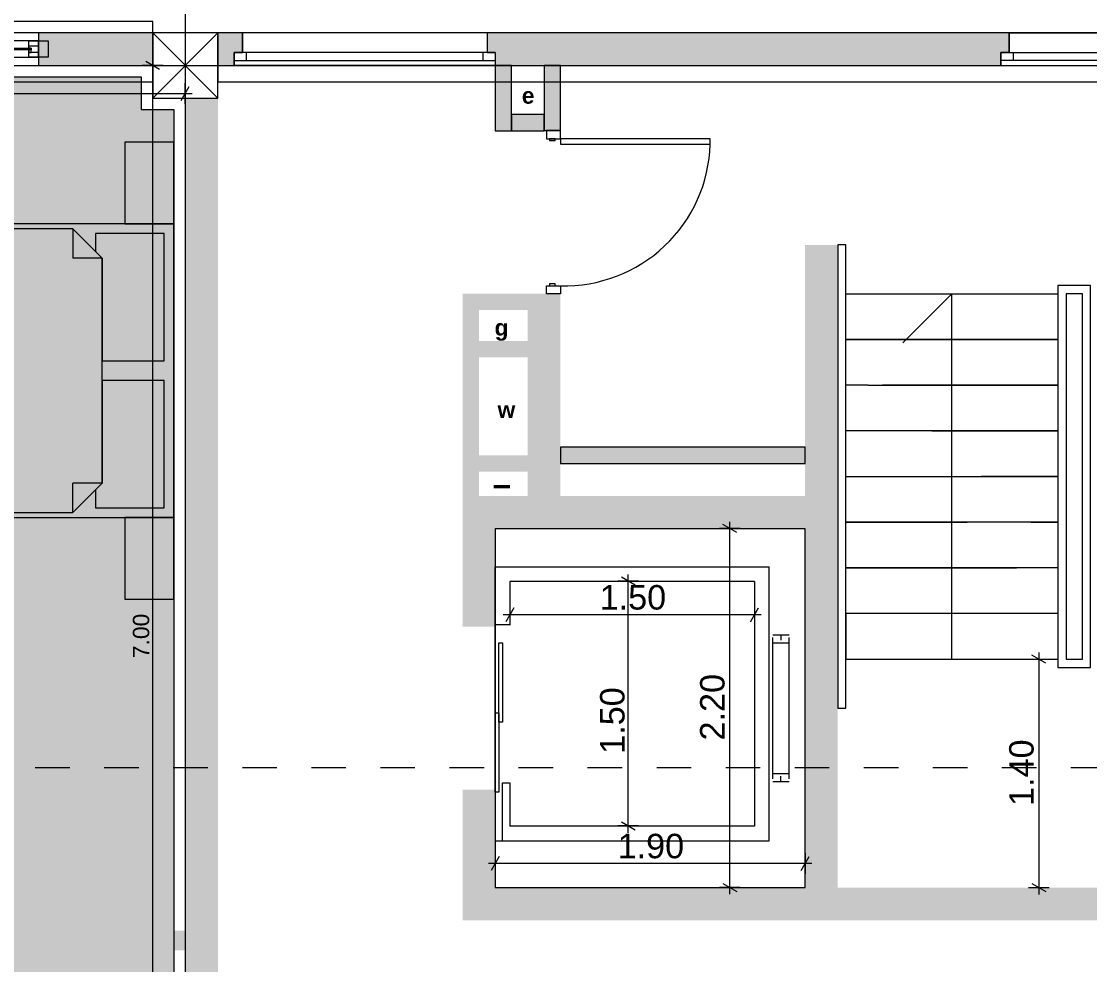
# Model space of a CAD drawing. Header units: millimetres. Extents: x 475616349 to 476941521, y 4620115302 to 4621446928.
# Drawn here: x 476524333 to 476530883, y 4620576724 to 4620582506 of the extents above; entities that cross this region are included whole.
import ezdxf

# ---------------------------------------------------------------- set-up
doc = ezdxf.new("R2010")
doc.units = ezdxf.units.MM
doc.header["$MEASUREMENT"] = 0
doc.linetypes.add('Dashed', pattern=[423.333333, 211.666667, -211.666667])
for name, color, linetype, lineweight in [('2D Drafting - General_Pen_No__1_Pen_No__7', 7, 'Continuous', 0), ('2D Drafting - General_Pen_No__1_Pen_No__7_Pen_No__7', 7, 'Continuous', 0), ('2D Drafting - General_Pen_No__250_Pen_No__7_Pen_No__154', 154, 'Continuous', 0), ('2D Drafting - General_Pen_No__250_Pen_No__7_Pen_No__250', 7, 'Continuous', 0), ('2D Drafting - General_Pen_No__250_Pen_No__7_Pen_No__7', 7, 'Continuous', 0), ('Doors_Pen_No__7_Pen_No__7_Pen_No__7', 7, 'Continuous', 0), ('G-Anno-Nplt_Pen_No__151', 151, 'Continuous', 0), ('G-Anno-Nplt_Pen_No__4', 7, 'Continuous', 0), ('G-Anno-Nplt_Pen_No__7', 7, 'Continuous', 0), ('gegmebi_Pen_No__7_Pen_No__7', 7, 'Continuous', 0), ('kar-panjara_Pen_No__7_Pen_No__7_Pen_No__7', 7, 'Continuous', 0), ('New_._Pen_No__1', 1, 'Continuous', 0), ('New_2D Drafting - General_Pen_No__250_Pen_No__7_Pen_No__154', 154, 'Continuous', 0), ('New_2D Drafting - General_Pen_No__250_Pen_No__7_Pen_No__250', 7, 'Continuous', 0), ('New_2D Drafting - General_Pen_No__250_Pen_No__7_Pen_No__7', 7, 'Continuous', 0), ('New_2D Drafting - General_Pen_No__30_Pen_No__9_Pen_No__9_Pen_No__250', 7, 'Continuous', 0), ('New_2D Drafting - General_Pen_No__30_Pen_No__9_Pen_No__9_Pen_No__4', 7, 'Continuous', 0), ('New_2D Drafting - General_Pen_No__30_Pen_No__9_Pen_No__9_Pen_No__7', 7, 'Continuous', 0), ('New_R03_Nakveti_Pen_No__250', 7, 'Continuous', 0), ('New_R03_Nakveti_Pen_No__4', 7, 'Continuous', 0), ('New_reg_nak_Pen_No__7', 7, 'Continuous', 0), ('New_shenobebi_Pen_No__1', 1, 'Continuous', 0), ('New_shenobebi_Pen_No__7', 7, 'Continuous', 0), ('New_Structural - Bearing_Pen_No__250', 7, 'Continuous', 0), ('New_zoma_Pen_No__4', 7, 'Continuous', 0), ('New_zoma_Pen_No__7', 7, 'Continuous', 0), ('zoma_Pen_No__142', 142, 'Continuous', 0), ('zoma_Pen_No__5_Pen_No__5', 5, 'Continuous', 0)]:
    doc.layers.add(name, color=color, linetype=linetype, lineweight=lineweight)
for name, color, linetype in [('New_R03_Nakveti', 7, 'Continuous'), ('New_zoma', 7, 'Continuous'), ('zoma', 7, 'Continuous')]:
    doc.layers.add(name, color=color, linetype=linetype)
doc.styles.add('GENERATED_STYLE_1', font='arial.ttf')
doc.styles.add('GENERATED_STYLE_2', font='arial.ttf')
doc.styles.add('GENERATED_STYLE_3', font='arialbd.ttf')
doc.dimstyles.new('GENERATED_STYLE__1', dxfattribs={"dimtxt": 200, "dimasz": 64.421331, "dimexe": 0.18, "dimexo": 3, "dimgap": 0.09, "dimtad": 1, "dimtih": 1, "dimtoh": 1, "dimlfac": 0.001, "dimzin": 0, "dimdsep": 46, "dimtxsty": 'GENERATED_STYLE_2', "dimblk": 'ARROWHEAD_2', "dimblk1": 'ARROWHEAD_2', "dimblk2": 'ARROWHEAD_2', "dimcen": 0.09, "dimclrd": 142, "dimclre": 142, "dimclrt": 142, "dimadec": 0, "dimazin": 0, "dimtfac": 1, "dimtdec": 4, "dimtmove": 0, "dimatfit": 3, "dimfxl": 1, "dimtolj": 1, "dimtzin": 0, "dimarcsym": 0})
doc.dimstyles.new('GENERATED_STYLE__15', dxfattribs={"dimtxt": 150, "dimasz": 64.421331, "dimexe": 0.18, "dimexo": 3, "dimgap": 0.09, "dimtad": 1, "dimlfac": 0.001, "dimzin": 0, "dimdsep": 46, "dimtxsty": 'GENERATED_STYLE_2', "dimblk": 'ARROWHEAD_2', "dimblk1": 'ARROWHEAD_2', "dimblk2": 'ARROWHEAD_2', "dimcen": 0.09, "dimclrd": 142, "dimclre": 142, "dimclrt": 142, "dimadec": 0, "dimazin": 0, "dimtfac": 1, "dimtdec": 4, "dimtmove": 0, "dimatfit": 3, "dimfxl": 1, "dimtolj": 1, "dimtzin": 0, "dimarcsym": 0})
doc.dimstyles.new('GENERATED_STYLE__18', dxfattribs={"dimtxt": 100, "dimasz": 64.421331, "dimexe": 0.18, "dimexo": 3, "dimgap": 0.09, "dimtad": 1, "dimtih": 1, "dimtoh": 1, "dimlfac": 0.001, "dimzin": 0, "dimdsep": 46, "dimtxsty": 'GENERATED_STYLE_1', "dimblk": 'ARROWHEAD_2', "dimblk1": 'ARROWHEAD_2', "dimblk2": 'ARROWHEAD_2', "dimcen": 0.09, "dimclrd": 7, "dimclre": 7, "dimclrt": 7, "dimadec": 0, "dimazin": 0, "dimtfac": 1, "dimtdec": 4, "dimtmove": 0, "dimatfit": 3, "dimfxl": 1, "dimtolj": 1, "dimtzin": 0, "dimarcsym": 0})
doc.dimstyles.new('GENERATED_STYLE__19', dxfattribs={"dimtxt": 100, "dimasz": 64.421331, "dimexe": 0.18, "dimexo": 3, "dimgap": 0.09, "dimtad": 1, "dimlfac": 0.001, "dimzin": 0, "dimdsep": 46, "dimtxsty": 'GENERATED_STYLE_1', "dimblk": 'ARROWHEAD_2', "dimblk1": 'ARROWHEAD_2', "dimblk2": 'ARROWHEAD_2', "dimcen": 0.09, "dimclrd": 7, "dimclre": 7, "dimclrt": 7, "dimadec": 0, "dimazin": 0, "dimtfac": 1, "dimtdec": 4, "dimtmove": 0, "dimatfit": 3, "dimfxl": 1, "dimtolj": 1, "dimtzin": 0, "dimarcsym": 0})
doc.dimstyles.new('GENERATED_STYLE__27', dxfattribs={"dimtxt": 150, "dimasz": 64.421331, "dimexe": 0.18, "dimexo": 3, "dimgap": 0.09, "dimtad": 1, "dimtih": 1, "dimtoh": 1, "dimlfac": 0.001, "dimzin": 0, "dimdsep": 46, "dimtxsty": 'GENERATED_STYLE_2', "dimblk": 'ARROWHEAD_2', "dimblk1": 'ARROWHEAD_2', "dimblk2": 'ARROWHEAD_2', "dimcen": 0.09, "dimclrd": 142, "dimclre": 142, "dimclrt": 142, "dimadec": 0, "dimazin": 0, "dimtfac": 1, "dimtdec": 4, "dimtmove": 0, "dimatfit": 3, "dimfxl": 1, "dimtolj": 1, "dimtzin": 0, "dimarcsym": 0})
doc.dimstyles.new('GENERATED_STYLE__28', dxfattribs={"dimtxt": 150, "dimasz": 64.421331, "dimexe": 0.18, "dimexo": 3, "dimgap": 0.09, "dimtad": 1, "dimlfac": 0.001, "dimzin": 0, "dimdsep": 46, "dimtxsty": 'GENERATED_STYLE_2', "dimblk": 'ARROWHEAD_2', "dimblk1": 'ARROWHEAD_2', "dimblk2": 'ARROWHEAD_2', "dimcen": 0.09, "dimclrd": 142, "dimclre": 142, "dimclrt": 142, "dimadec": 0, "dimazin": 0, "dimtfac": 1, "dimtdec": 4, "dimtmove": 2, "dimatfit": 3, "dimfxl": 1, "dimtolj": 1, "dimtzin": 0, "dimarcsym": 0})

# ---------------------------------------------------------------- blocks, each defined once
blk = doc.blocks.new('Bed Layout 23_2')
at = {"layer": 'New_R03_Nakveti_Pen_No__4', "color": 7, "linetype": 'Continuous', "lineweight": 0}
for p, q in [((-900, 0), (-1399.9, 0)), ((-1399.9, 0), (-1399.9, -300)), ((-900, -300), (-900, 0)), ((900, 0), (-900, 0)), ((-900, 0), (-900, -2000)), ((1399.9, 0), (900, 0)), ((900, 0), (900, -300)), ((900, -2000), (900, 0)), ((1399.9, -300), (1399.9, 0)), ((-1399.9, -300), (-900, -300)), ((900, -300), (1399.9, -300)), ((-690, -440), (-870, -620)), ((0, -440), (-690, -440)), ((-690, -440), (-690, -620)), ((690, -440), (0, -440)), ((870, -620), (690, -440)), ((690, -440), (690, -620)), ((-870, -620), (-870, -1970)), ((-870, -620), (-690, -620)), ((870, -620), (690, -620)), ((870, -1970), (870, -620)), ((-900, -2000), (900, -2000)), ((-870, -1970), (0, -1970)), ((0, -1970), (870, -1970))]:
    blk.add_line(p, q, dxfattribs=at)
at = {"layer": 'New_R03_Nakveti_Pen_No__4', "color": 7, "linetype": 'Continuous', "lineweight": 0, "flags": 128}
for points in [[(-60, -440), (-60, -60), (-840, -60), (-840, -480), (-730, -480), (-690, -440)], [(690, -440), (730, -480), (840, -480), (840, -60), (60, -60), (60, -440)]]:
    blk.add_lwpolyline(points, close=True, dxfattribs=at)
blk = doc.blocks.new('*D88', base_point=(476577134.1, 4620325125.7))
at = {"layer": 'zoma_Pen_No__142', "color": 142, "linetype": 'Continuous', "lineweight": 0, "transparency": 16777216}
for p, q in [((476519230.5, 4620613838.5), (476519181.5, 4620613753.7)), ((476519206, 4620613732.5), (476519206, 4620613859.7)), ((476525730.5, 4620613838.5), (476525681.5, 4620613753.7)), ((476525706, 4620613732.5), (476525706, 4620613859.7)), ((476519206, 4620613796.1), (476525706, 4620613796.1))]:
    blk.add_line(p, q, dxfattribs=at)
at = {"layer": 'zoma_Pen_No__142', "color": 142, "lineweight": 0, "transparency": 16777216, "char_height": 200, "attachment_point": 7, "style": 'GENERATED_STYLE_2'}
for s, insert in [('\\A1;{\\pql;\\fArial CYR|b0|i0|c204|p34;6.50}', (476522190, 4620613836.1)), ('\\A1;{\\pql;\\fArial CYR|b0|i0|c204|p34;0.40}', (476525149.4, 4620613836.1))]:
    blk.add_mtext(s, dxfattribs=dict(at, insert=insert))
blk = doc.blocks.new('ARROWHEAD_2')
at = {"color": 0, "linetype": 'Continuous', "lineweight": 0}
for p, q in [((0, 0), (-1, 0)), ((-0.38, -0.66), (0.38, 0.66))]:
    blk.add_line(p, q, dxfattribs=at)
blk = doc.blocks.new('*D89', base_point=(476577134.1, 4620325125.7))
at = {"layer": 'zoma_Pen_No__142', "color": 142, "linetype": 'Continuous', "lineweight": 0, "transparency": 16777216}
for p, q in [((476525730.5, 4620613838.5), (476525681.5, 4620613753.7)), ((476525706, 4620613732.5), (476525706, 4620613859.7)), ((476526130.5, 4620613838.5), (476526081.5, 4620613753.7)), ((476526106, 4620613732.5), (476526106, 4620613859.7)), ((476525706, 4620613796.1), (476526106, 4620613796.1))]:
    blk.add_line(p, q, dxfattribs=at)
blk = doc.blocks.new('*D90', base_point=(476577134.1, 4620325125.7))
at = {"layer": 'zoma_Pen_No__142', "color": 142, "linetype": 'Continuous', "lineweight": 0, "transparency": 16777216}
for p, q in [((476526130.5, 4620613838.5), (476526081.5, 4620613753.7)), ((476526106, 4620613732.5), (476526106, 4620613859.7)), ((476532630.5, 4620613838.5), (476532581.5, 4620613753.7)), ((476532606, 4620613732.5), (476532606, 4620613859.7)), ((476526106, 4620613796.1), (476532606, 4620613796.1))]:
    blk.add_line(p, q, dxfattribs=at)
at = {"layer": 'zoma_Pen_No__142', "color": 142, "lineweight": 0, "transparency": 16777216, "char_height": 200, "attachment_point": 7, "style": 'GENERATED_STYLE_2'}
for s, insert in [('\\A1;{\\pql;\\fArial CYR|b0|i0|c204|p34;6.50}', (476529090, 4620613836.1)), ('\\A1;{\\pql;\\fArial CYR|b0|i0|c204|p34;0.40}', (476532049.4, 4620613836.1))]:
    blk.add_mtext(s, dxfattribs=dict(at, insert=insert))
blk = doc.blocks.new('*D1684', base_point=(476577134.1, 4620325125.7))
at = {"layer": 'zoma_Pen_No__142', "color": 142, "linetype": 'Continuous', "lineweight": 0, "transparency": 16777216}
for p, q in [((476530507.9, 4620578595.8), (476530635, 4620578595.8)), ((476530613.8, 4620578571.3), (476530529, 4620578620.2)), ((476530571.4, 4620578637.2), (476530571.4, 4620578595.8)), ((476530571.4, 4620578595.8), (476530571.4, 4620577195.8)), ((476530529, 4620577220.2), (476530613.8, 4620577171.3)), ((476530507.9, 4620577195.8), (476530635, 4620577195.8)), ((476530571.4, 4620577195.8), (476530571.4, 4620577154.3))]:
    blk.add_line(p, q, dxfattribs=at)
at = {"layer": 'zoma_Pen_No__142', "color": 142, "lineweight": 0, "transparency": 16777216, "insert": (476530541.4, 4620577696.2), "char_height": 150, "attachment_point": 7, "rotation": 90, "style": 'GENERATED_STYLE_2'}
blk.add_mtext('\\A1;{\\pql;\\fArial CYR|b0|i0|c204|p34;1.40}', dxfattribs=at)
blk = doc.blocks.new('*D1685', base_point=(476577134.1, 4620325125.7))
at = {"layer": 'zoma_Pen_No__142', "color": 142, "linetype": 'Continuous', "lineweight": 0, "transparency": 16777216}
for p, q in [((476530507.9, 4620578595.8), (476530635, 4620578595.8)), ((476530613.8, 4620578571.3), (476530529, 4620578620.2)), ((476530571.4, 4620578637.2), (476530571.4, 4620578595.8)), ((476530571.4, 4620578595.8), (476530571.4, 4620577195.8)), ((476530529, 4620577220.2), (476530613.8, 4620577171.3)), ((476530507.9, 4620577195.8), (476530635, 4620577195.8)), ((476530571.4, 4620577195.8), (476530571.4, 4620577154.3))]:
    blk.add_line(p, q, dxfattribs=at)
at = {"layer": 'zoma_Pen_No__142', "color": 142, "lineweight": 0, "transparency": 16777216, "insert": (476530541.4, 4620577696.2), "char_height": 150, "attachment_point": 7, "rotation": 90, "style": 'GENERATED_STYLE_2'}
blk.add_mtext('\\A1;{\\pql;\\fArial CYR|b0|i0|c204|p34;1.40}', dxfattribs=at)
blk = doc.blocks.new('*D1686', base_point=(476577134.1, 4620325125.7))
at = {"layer": 'zoma_Pen_No__142', "color": 142, "linetype": 'Continuous', "lineweight": 0, "transparency": 16777216}
for p, q in [((476527238.4, 4620577407.1), (476527238.4, 4620577279.9)), ((476529138.4, 4620577407.1), (476529138.4, 4620577279.9)), ((476527238.4, 4620577343.5), (476527196.9, 4620577343.5)), ((476527262.8, 4620577385.9), (476527213.9, 4620577301.1)), ((476529138.4, 4620577343.5), (476527238.4, 4620577343.5)), ((476529113.9, 4620577301.1), (476529162.8, 4620577385.9)), ((476529179.8, 4620577343.5), (476529138.4, 4620577343.5))]:
    blk.add_line(p, q, dxfattribs=at)
at = {"layer": 'zoma_Pen_No__142', "color": 142, "lineweight": 0, "transparency": 16777216, "insert": (476527988.8, 4620577373.5), "char_height": 150, "attachment_point": 7, "style": 'GENERATED_STYLE_2'}
blk.add_mtext('\\A1;{\\pql;\\fArial CYR|b0|i0|c204|p34;1.90}', dxfattribs=at)
blk = doc.blocks.new('*D1687', base_point=(476577134.1, 4620325125.7))
at = {"layer": 'zoma_Pen_No__142', "color": 142, "linetype": 'Continuous', "lineweight": 0, "transparency": 16777216}
for p, q in [((476528054.2, 4620579073.8), (476528054.2, 4620579115.2)), ((476528117.8, 4620579073.8), (476527990.6, 4620579073.8)), ((476528096.6, 4620579049.3), (476528011.8, 4620579098.2)), ((476528054.2, 4620577573.8), (476528054.2, 4620579073.8)), ((476528011.8, 4620577598.2), (476528096.6, 4620577549.3)), ((476528117.8, 4620577573.8), (476527990.6, 4620577573.8)), ((476528054.2, 4620577532.3), (476528054.2, 4620577573.8))]:
    blk.add_line(p, q, dxfattribs=at)
at = {"layer": 'zoma_Pen_No__142', "color": 142, "lineweight": 0, "transparency": 16777216, "insert": (476528033.2, 4620578015.8), "char_height": 150, "attachment_point": 7, "rotation": 90, "style": 'GENERATED_STYLE_2'}
blk.add_mtext('\\A1;{\\pql;\\fArial CYR|b0|i0|c204|p34;1.50}', dxfattribs=at)
blk = doc.blocks.new('*D1688', base_point=(476577134.1, 4620325125.7))
at = {"layer": 'zoma_Pen_No__142', "color": 142, "linetype": 'Continuous', "lineweight": 0, "transparency": 16777216}
for p, q in [((476527352.5, 4620578910.4), (476527303.6, 4620578825.6)), ((476527328.1, 4620578931.6), (476527328.1, 4620578804.5)), ((476528803.6, 4620578825.6), (476528852.5, 4620578910.4)), ((476528828.1, 4620578931.6), (476528828.1, 4620578804.5)), ((476527328.1, 4620578868), (476527286.6, 4620578868)), ((476528828.1, 4620578868), (476527328.1, 4620578868)), ((476528869.5, 4620578868), (476528828.1, 4620578868))]:
    blk.add_line(p, q, dxfattribs=at)
at = {"layer": 'zoma_Pen_No__142', "color": 142, "lineweight": 0, "transparency": 16777216, "insert": (476527878.5, 4620578898), "char_height": 150, "attachment_point": 7, "style": 'GENERATED_STYLE_2'}
blk.add_mtext('\\A1;{\\pql;\\fArial CYR|b0|i0|c204|p34;1.50}', dxfattribs=at)
blk = doc.blocks.new('*D1689', base_point=(476577134.1, 4620325125.7))
at = {"layer": 'zoma_Pen_No__142', "color": 142, "linetype": 'Continuous', "lineweight": 0, "transparency": 16777216}
for p, q in [((476528676.4, 4620579397.1), (476528676.4, 4620579438.6)), ((476528740, 4620579397.1), (476528612.9, 4620579397.1)), ((476528718.8, 4620579372.7), (476528634, 4620579421.6)), ((476528676.4, 4620577197.1), (476528676.4, 4620579397.1)), ((476528634, 4620577221.6), (476528718.8, 4620577172.7)), ((476528740, 4620577197.1), (476528612.9, 4620577197.1)), ((476528676.4, 4620577155.7), (476528676.4, 4620577197.1))]:
    blk.add_line(p, q, dxfattribs=at)
at = {"layer": 'zoma_Pen_No__142', "color": 142, "lineweight": 0, "transparency": 16777216, "insert": (476528646.4, 4620578097.6), "char_height": 150, "attachment_point": 7, "rotation": 90, "style": 'GENERATED_STYLE_2'}
blk.add_mtext('\\A1;{\\pql;\\fArial CYR|b0|i0|c204|p34;2.20}', dxfattribs=at)
blk = doc.blocks.new('*D1749', base_point=(476577134.1, 4620325125.7))
at = {"layer": 'New_zoma_Pen_No__4', "color": 7, "linetype": 'Continuous', "lineweight": 0, "transparency": 16777216}
for p, q in [((476522038.4, 4620581999.7), (476522038.4, 4620582126.8)), ((476525338.4, 4620581999.7), (476525338.4, 4620582126.8)), ((476521996.9, 4620582063.2), (476522038.4, 4620582063.2)), ((476522062.8, 4620582105.6), (476522013.9, 4620582020.8)), ((476522038.4, 4620582063.2), (476525338.4, 4620582063.2)), ((476525313.9, 4620582020.8), (476525362.8, 4620582105.6)), ((476525338.4, 4620582063.2), (476525379.8, 4620582063.2))]:
    blk.add_line(p, q, dxfattribs=at)
at = {"layer": 'New_zoma_Pen_No__7', "color": 7, "lineweight": 0, "transparency": 16777216, "insert": (476523555.3, 4620582083.2), "char_height": 100, "attachment_point": 7, "style": 'GENERATED_STYLE_1'}
blk.add_mtext('\\A1;{\\pql;\\fArial|b0|i0|c0|p34;3.30}', dxfattribs=at)
blk = doc.blocks.new('*D1750', base_point=(476577134.1, 4620325125.7))
at = {"layer": 'New_zoma_Pen_No__4', "color": 7, "linetype": 'Continuous', "lineweight": 0, "transparency": 16777216}
for p, q in [((476525180.7, 4620582211.1), (476525096, 4620582260)), ((476525138.4, 4620582235.6), (476525138.4, 4620582277)), ((476525201.9, 4620582235.6), (476525074.8, 4620582235.6)), ((476525138.4, 4620575235.6), (476525138.4, 4620582235.6)), ((476525201.9, 4620575235.6), (476525074.8, 4620575235.6)), ((476525096, 4620575260), (476525180.7, 4620575211.1)), ((476525138.4, 4620575194.1), (476525138.4, 4620575235.6))]:
    blk.add_line(p, q, dxfattribs=at)
at = {"layer": 'New_zoma_Pen_No__7', "color": 7, "lineweight": 0, "transparency": 16777216, "insert": (476525118.4, 4620578602.5), "char_height": 100, "attachment_point": 7, "rotation": 90, "style": 'GENERATED_STYLE_1'}
blk.add_mtext('\\A1;{\\pql;\\fArial|b0|i0|c0|p34;7.00}', dxfattribs=at)

msp = doc.modelspace()

# ---------------------------------------------------------------- hatches: boundary and pattern name
at = {"layer": '2D Drafting - General_Pen_No__250_Pen_No__7_Pen_No__154', "linetype": 'Continuous', "lineweight": 0}
for points in [[(476525538.366, 4620582435.729), (476525538.366, 4620582235.729), (476525638.366, 4620582235.729), (476525638.366, 4620582315.613), (476525688.369, 4620582315.613), (476525688.369, 4620582435.729), (476525638.366, 4620582435.729)], [(476527188.369, 4620582315.567), (476527238.369, 4620582315.567), (476527238.366, 4620582235.565), (476530338.366, 4620582235.565), (476530338.366, 4620582315.565), (476530388.36, 4620582315.565), (476530388.36, 4620582435.567), (476527188.369, 4620582435.567)]]:
    msp.add_hatch(color=154, dxfattribs=at).paths.add_polyline_path(points)
at = {"layer": '2D Drafting - General_Pen_No__250_Pen_No__7_Pen_No__7', "linetype": 'Continuous', "lineweight": 0}
for points in [[(476524438.368, 4620582235.567), (476525138.366, 4620582235.567), (476525138.366, 4620582435.567), (476524438.368, 4620582435.567)], [(476527538.367, 4620582235.567), (476527538.367, 4620581835.61), (476527638.367, 4620581835.61), (476527638.367, 4620582235.567)], [(476525338.366, 4620582035.567), (476525338.366, 4620576635.567), (476525538.366, 4620576635.567), (476525538.366, 4620582035.567)], [(476529138.366, 4620581135.61), (476529138.366, 4620579595.577), (476529338.366, 4620579595.577), (476529338.366, 4620581135.61)], [(476527638.367, 4620580835.61), (476527438.366, 4620580835.61), (476527438.366, 4620579595.577), (476527638.367, 4620579595.577)], [(476523030.162, 4620576931.56), (476525338.366, 4620576931.56), (476525338.366, 4620576811.56), (476523030.162, 4620576811.56)]]:
    msp.add_hatch(color=7, dxfattribs=at).paths.add_polyline_path(points)
at = {"layer": 'G-Anno-Nplt_Pen_No__151', "linetype": 'Continuous', "lineweight": 0, "true_color": 0x1f2f3f}
msp.add_hatch(color=169, dxfattribs=at).paths.add_polyline_path([(476525268.366, 4620581965.567), (476525268.366, 4620575605.567), (476525068.366, 4620575605.567), (476525068.366, 4620575305.567), (476524768.366, 4620575305.567), (476524768.366, 4620574444.549), (476525168.366, 4620574444.549), (476525168.366, 4620572105.567), (476525068.366, 4620572105.567), (476525068.366, 4620571565.567), (476525168.366, 4620571565.567), (476525168.366, 4620568105.567), (476521768.366, 4620568105.567), (476521768.366, 4620565705.567), (476519008.366, 4620565705.567), (476519008.366, 4620566505.696), (476518608.366, 4620566505.696), (476518608.366, 4620571565.567), (476518708.366, 4620571565.567), (476518708.366, 4620572105.567), (476518608.366, 4620572105.567), (476518608.366, 4620573392.859), (476518538.366, 4620573392.859), (476518538.366, 4620575135.567), (476518638.366, 4620575135.567), (476518638.366, 4620575385.567), (476518938.366, 4620575385.567), (476518938.366, 4620576406.585), (476518538.366, 4620576406.585), (476518538.366, 4620577008.837), (476518608.366, 4620577008.837), (476518608.366, 4620581065.57), (476522108.366, 4620581065.57), (476522108.366, 4620582165.567), (476525068.366, 4620582165.567), (476525068.366, 4620581965.567)])
at = {"layer": 'G-Anno-Nplt_Pen_No__7', "linetype": 'Continuous', "lineweight": 0}
msp.add_hatch(color=7, dxfattribs=at).paths.add_polyline_path([(476529338.366, 4620576995.577), (476532238.366, 4620576995.577), (476532238.366, 4620577195.577), (476529338.366, 4620577195.577)])
at = {"layer": 'New_2D Drafting - General_Pen_No__250_Pen_No__7_Pen_No__154', "linetype": 'Continuous', "lineweight": 0}
for points in [[(476529338.366, 4620579595.577), (476529138.366, 4620579595.577), (476527038.366, 4620579595.577), (476527038.366, 4620578795.577), (476527238.366, 4620578795.577), (476527238.366, 4620579395.577), (476529138.366, 4620579395.577), (476529338.366, 4620579395.577)], [(476529338.366, 4620579395.577), (476529138.366, 4620579395.577), (476529138.366, 4620577195.577), (476527238.366, 4620577195.577), (476527238.366, 4620577795.577), (476527038.366, 4620577795.577), (476527038.366, 4620576995.577), (476529338.366, 4620576995.577), (476529338.366, 4620577195.577)]]:
    msp.add_hatch(color=154, dxfattribs=at).paths.add_polyline_path(points)
at = {"layer": 'New_2D Drafting - General_Pen_No__250_Pen_No__7_Pen_No__7', "linetype": 'Continuous', "lineweight": 0}
for points in [[(476527338.366, 4620582235.524), (476527238.366, 4620582235.524), (476527238.366, 4620581835.524), (476527338.366, 4620581835.524)], [(476529138.366, 4620579796.037), (476529138.366, 4620579896.037), (476527638.366, 4620579896.037), (476527638.366, 4620579796.037)]]:
    msp.add_hatch(color=7, dxfattribs=at).paths.add_polyline_path(points)
at = {"layer": 'New_2D Drafting - General_Pen_No__30_Pen_No__9_Pen_No__9_Pen_No__4', "linetype": 'Continuous', "lineweight": 0}
for points in [[(476527538.367, 4620581935.524), (476527338.366, 4620581935.524), (476527338.366, 4620581835.524), (476527538.367, 4620581835.524)], [(476527138.366, 4620580835.61), (476527138.366, 4620580735.577), (476527438.366, 4620580735.577), (476527438.366, 4620580835.61)]]:
    msp.add_hatch(color=7, dxfattribs=at).paths.add_polyline_path(points)
at = {"layer": 'New_2D Drafting - General_Pen_No__30_Pen_No__9_Pen_No__9_Pen_No__7', "linetype": 'Continuous', "lineweight": 0}
for points in [[(476527038.366, 4620580835.61), (476527038.366, 4620579595.577), (476527138.366, 4620579595.577), (476527138.366, 4620580835.61)], [(476527438.366, 4620580445.577), (476527438.366, 4620580545.577), (476527138.366, 4620580545.577), (476527138.366, 4620580445.577)], [(476527438.366, 4620579745.579), (476527438.366, 4620579845.579), (476527138.366, 4620579845.579), (476527138.366, 4620579745.579)]]:
    msp.add_hatch(color=7, dxfattribs=at).paths.add_polyline_path(points)

# ---------------------------------------------------------------- linework, layer by layer
at = {"layer": '2D Drafting - General_Pen_No__1_Pen_No__7', "color": 7, "linetype": 'Continuous', "lineweight": 0}
for p, q in [((476525538.366, 4620582035.567), (476525138.366, 4620582435.567)), ((476525138.366, 4620582035.567), (476525538.366, 4620582435.567))]:
    msp.add_line(p, q, dxfattribs=at)
at = {"layer": '2D Drafting - General_Pen_No__1_Pen_No__7', "color": 7, "linetype": 'Continuous', "lineweight": 0, "flags": 128}
for points in [[(476518638.366, 4620582135.567), (476525138.366, 4620582135.567), (476525138.366, 4620582435.567), (476518638.366, 4620582435.567)], [(476525138.366, 4620582035.567), (476525538.366, 4620582035.567), (476525538.366, 4620582435.567), (476525138.366, 4620582435.567)], [(476525538.366, 4620582135.567), (476532038.366, 4620582135.567), (476532038.366, 4620582435.567), (476525538.366, 4620582435.567)]]:
    msp.add_lwpolyline(points, close=True, dxfattribs=at)
msp.add_lwpolyline([(476529828.366, 4620579995.61), (476529388.366, 4620579995.61)], dxfattribs=at)
at = {"layer": '2D Drafting - General_Pen_No__1_Pen_No__7_Pen_No__7', "color": 7, "linetype": 'Continuous', "lineweight": 0}
msp.add_arc((476527663.367, 4620581777.887), 893.239, 268.396194, 358.396194, dxfattribs=at)
at = {"layer": '2D Drafting - General_Pen_No__250_Pen_No__7_Pen_No__250', "color": 7, "linetype": 'Continuous', "lineweight": 0, "flags": 128}
for points in [[(476524438.368, 4620582235.567), (476525138.366, 4620582235.567), (476525138.366, 4620582435.567), (476524438.368, 4620582435.567)], [(476527538.367, 4620582235.567), (476527538.367, 4620581835.61), (476527638.367, 4620581835.61), (476527638.367, 4620582235.567)]]:
    msp.add_lwpolyline(points, close=True, dxfattribs=at)
at = {"layer": '2D Drafting - General_Pen_No__250_Pen_No__7_Pen_No__7', "color": 7, "linetype": 'Continuous', "lineweight": 0, "flags": 128}
for points in [[(476525538.366, 4620582435.729), (476525538.366, 4620582235.729), (476525638.366, 4620582235.729), (476525638.366, 4620582315.613), (476525688.369, 4620582315.613), (476525688.369, 4620582435.729), (476525638.366, 4620582435.729)], [(476527188.369, 4620582315.567), (476527238.369, 4620582315.567), (476527238.366, 4620582235.565), (476530338.366, 4620582235.565), (476530338.366, 4620582315.565), (476530388.36, 4620582315.565), (476530388.36, 4620582435.567), (476527188.369, 4620582435.567)]]:
    msp.add_lwpolyline(points, close=True, dxfattribs=at)
at = {"layer": 'Doors_Pen_No__7_Pen_No__7_Pen_No__7', "color": 7, "linetype": 'Continuous', "lineweight": 0, "flags": 128}
for points in [[(476527553.7, 4620581835.61), (476527553.7, 4620581786.221), (476527638.367, 4620581786.221), (476527638.367, 4620581835.61)], [(476527571.7, 4620581786.221), (476527571.7, 4620581775.11), (476527605.034, 4620581775.11), (476527605.034, 4620581786.221)], [(476527638.367, 4620581786.221), (476527638.367, 4620581752.887), (476528556.256, 4620581752.887), (476528556.256, 4620581786.221)], [(476527553.7, 4620580835.61), (476527553.7, 4620580884.999), (476527638.367, 4620580884.999), (476527638.367, 4620580835.61)], [(476527571.7, 4620580896.11), (476527571.7, 4620580884.999), (476527605.034, 4620580884.999), (476527605.034, 4620580896.11)]]:
    msp.add_lwpolyline(points, close=True, dxfattribs=at)
at = {"layer": 'G-Anno-Nplt_Pen_No__4', "color": 7, "linetype": 'Continuous', "lineweight": 0, "flags": 128}
msp.add_lwpolyline([(476522108.366, 4620582165.567), (476525068.366, 4620582165.567), (476525068.366, 4620581965.567), (476525268.366, 4620581965.567), (476525268.366, 4620575605.567), (476525068.366, 4620575605.567), (476525068.366, 4620575305.567), (476524768.366, 4620575305.567), (476524768.366, 4620574444.549), (476525168.366, 4620574444.549), (476525168.366, 4620572105.567), (476525068.366, 4620572105.567), (476525068.366, 4620571565.567), (476525168.366, 4620571565.567), (476525168.366, 4620568105.567), (476521768.366, 4620568105.567)], dxfattribs=at)
at = {"layer": 'gegmebi_Pen_No__7_Pen_No__7', "color": 7, "linetype": 'Continuous', "lineweight": 0, "flags": 128}
for points in [[(476529388.366, 4620580109.644), (476529388.366, 4620581135.61), (476529338.366, 4620581135.61), (476529338.366, 4620578295.61), (476529388.366, 4620578295.61)], [(476530688.366, 4620579281.951), (476530688.366, 4620578545.61), (476530888.366, 4620578545.61), (476530888.366, 4620580885.61), (476530688.366, 4620580885.61)], [(476530688.366, 4620580835.61), (476530688.366, 4620580555.61), (476529388.366, 4620580555.61), (476529388.366, 4620580835.61)], [(476530838.366, 4620580835.61), (476530738.366, 4620580835.61), (476530738.366, 4620578595.61), (476530838.366, 4620578595.61)]]:
    msp.add_lwpolyline(points, close=True, dxfattribs=at)
for points in [[(476530038.366, 4620578595.61), (476530038.366, 4620580835.61), (476529738.366, 4620580535.61)], [(476529525.033, 4620580275.61), (476529388.366, 4620580275.61), (476529388.366, 4620580555.61), (476530688.366, 4620580555.61), (476530688.366, 4620580275.61), (476529611.903, 4620580275.61)], [(476529525.033, 4620580275.61), (476530688.366, 4620580275.61), (476530688.366, 4620579995.61), (476529828.366, 4620579995.61)], [(476529915.236, 4620579995.61), (476530688.366, 4620579995.61), (476530688.366, 4620579715.61), (476530218.57, 4620579715.61)], [(476530435.033, 4620579435.61), (476529388.366, 4620579435.61), (476529388.366, 4620579715.61), (476530138.366, 4620579715.61)], [(476530126.864, 4620579715.61), (476530688.366, 4620579715.61), (476530688.366, 4620579435.61), (476530434.095, 4620579435.61)], [(476530688.366, 4620579155.61), (476529388.366, 4620579155.61), (476529388.366, 4620579435.61), (476530131.699, 4620579435.61)], [(476530521.903, 4620579435.61), (476530688.366, 4620579435.61), (476530688.366, 4620579281.951)], [(476530688.366, 4620578921.763), (476530688.366, 4620578875.61), (476529388.366, 4620578875.61), (476529388.366, 4620579155.61), (476530435.033, 4620579155.61)], [(476530688.366, 4620578875.61), (476529388.366, 4620578875.61), (476529388.366, 4620578595.61), (476530688.366, 4620578595.61)]]:
    msp.add_lwpolyline(points, dxfattribs=at)
at = {"layer": 'kar-panjara_Pen_No__7_Pen_No__7_Pen_No__7', "color": 7, "linetype": 'Continuous', "lineweight": 0, "flags": 128}
for points in [[(476522838.366, 4620582285.544), (476524438.368, 4620582285.599), (476524438.368, 4620582385.544), (476522838.366, 4620582385.489)], [(476524378.693, 4620582385.543), (476524498.693, 4620582385.543), (476524498.693, 4620582285.543), (476524378.693, 4620582285.543)], [(476524393.368, 4620582330.659), (476523669.528, 4620582330.659), (476523669.528, 4620582340.659), (476524393.368, 4620582340.659)], [(476524438.368, 4620582315.659), (476524393.368, 4620582315.659), (476524393.368, 4620582330.659), (476524393.368, 4620582340.659), (476524378.693, 4620582340.659), (476524378.693, 4620582355.659), (476524438.368, 4620582355.659)], [(476524378.693, 4620582315.659), (476524393.368, 4620582315.659), (476524393.368, 4620582330.659), (476524378.693, 4620582330.659)]]:
    msp.add_lwpolyline(points, close=True, dxfattribs=at)
at = {"layer": 'New_2D Drafting - General_Pen_No__250_Pen_No__7_Pen_No__250', "color": 7, "linetype": 'Continuous', "lineweight": 0, "flags": 128}
for points in [[(476527338.366, 4620582235.524), (476527238.366, 4620582235.524), (476527238.366, 4620581835.524), (476527338.366, 4620581835.524)], [(476529138.366, 4620579796.037), (476529138.366, 4620579896.037), (476527638.366, 4620579896.037), (476527638.366, 4620579796.037)]]:
    msp.add_lwpolyline(points, close=True, dxfattribs=at)
at = {"layer": 'New_2D Drafting - General_Pen_No__30_Pen_No__9_Pen_No__9_Pen_No__250', "color": 7, "linetype": 'Continuous', "lineweight": 0, "flags": 128}
msp.add_lwpolyline([(476527538.367, 4620581935.524), (476527338.366, 4620581935.524), (476527338.366, 4620581835.524), (476527538.367, 4620581835.524)], close=True, dxfattribs=at)
at = {"layer": 'New_R03_Nakveti_Pen_No__250', "color": 7, "linetype": 'Continuous', "lineweight": 0}
for p, q in [((476528939.926, 4620578745.577), (476529039.926, 4620578745.577)), ((476528939.926, 4620577862.244), (476528939.926, 4620578728.911)), ((476528989.926, 4620578745.577), (476528989.926, 4620578712.244)), ((476529039.926, 4620577862.244), (476529039.926, 4620578728.911)), ((476528939.926, 4620578695.577), (476529039.926, 4620578695.577)), ((476528939.926, 4620577895.577), (476529039.926, 4620577895.577)), ((476528989.926, 4620577845.577), (476528989.926, 4620577878.911)), ((476528939.926, 4620577845.577), (476529039.926, 4620577845.577))]:
    msp.add_line(p, q, dxfattribs=at)
at = {"layer": 'New_R03_Nakveti_Pen_No__4', "color": 7, "linetype": 'Continuous', "lineweight": 0}
for p, q in [((476527238.366, 4620578807.245), (476527238.366, 4620579161.879)), ((476527238.366, 4620579161.879), (476528917.738, 4620579161.879)), ((476528917.738, 4620577482.507), (476528917.738, 4620579161.879)), ((476527328.052, 4620579072.193), (476527328.052, 4620578807.245)), ((476528828.052, 4620579072.193), (476527328.052, 4620579072.193)), ((476528828.052, 4620579072.193), (476528828.052, 4620577572.193)), ((476527328.052, 4620578807.245), (476527238.366, 4620578807.245)), ((476527238.366, 4620577837.141), (476527238.366, 4620578807.245)), ((476527238.366, 4620577837.141), (476527238.366, 4620577482.507)), ((476527283.209, 4620577482.507), (476527283.209, 4620577837.141)), ((476527283.209, 4620577837.141), (476527328.052, 4620577837.141)), ((476527328.052, 4620577837.141), (476527328.052, 4620577572.193)), ((476528828.052, 4620577572.193), (476527328.052, 4620577572.193)), ((476527238.366, 4620577482.507), (476528917.738, 4620577482.507))]:
    msp.add_line(p, q, dxfattribs=at)
for points in [[(476527260.787, 4620578210.085), (476527260.787, 4620578695.138), (476527283.209, 4620578695.138), (476527283.209, 4620578210.085)], [(476527238.366, 4620577781.087), (476527238.366, 4620578266.139), (476527260.787, 4620578266.139), (476527260.787, 4620577781.087)]]:
    msp.add_lwpolyline(points, close=True, dxfattribs=at)
at = {"layer": 'New_reg_nak_Pen_No__7', "color": 7, "linetype": 'Continuous', "lineweight": 0, "flags": 128}
msp.add_lwpolyline([(476525138.366, 4620582435.567), (476525138.366, 4620582505.567), (476521838.366, 4620582505.567), (476521838.366, 4620582435.567)], dxfattribs=at)
at = {"layer": 'New_shenobebi_Pen_No__1', "color": 1, "linetype": 'Dashed', "lineweight": 0}
msp.add_lwpolyline([(476493091.567, 4620577931.269), (476544164.78, 4620577931.269)], dxfattribs=at)
at = {"layer": 'New_shenobebi_Pen_No__7', "color": 7, "linetype": 'Continuous', "lineweight": 0}
msp.add_lwpolyline([(476529138.366, 4620577195.577), (476529138.366, 4620579395.577), (476527238.366, 4620579395.577), (476527238.366, 4620577195.577)], close=True, dxfattribs=at)
at = {"layer": 'New_Structural - Bearing_Pen_No__250', "color": 7, "linetype": 'Continuous', "lineweight": 0}
for p, q in [((476525688.372, 4620582435.613), (476525688.369, 4620582315.613)), ((476527188.372, 4620582435.567), (476525688.372, 4620582435.613)), ((476527188.372, 4620582435.567), (476527188.369, 4620582315.567)), ((476530388.36, 4620582435.567), (476531888.36, 4620582435.613)), ((476530388.36, 4620582435.567), (476530388.363, 4620582315.567)), ((476525638.369, 4620582315.615), (476525638.367, 4620582265.615)), ((476525638.369, 4620582315.615), (476525638.367, 4620582265.615)), ((476525713.369, 4620582315.612), (476525638.369, 4620582315.615)), ((476525688.369, 4620582315.613), (476525638.369, 4620582315.615)), ((476525688.369, 4620582315.613), (476525638.369, 4620582315.615)), ((476525713.367, 4620582265.612), (476525713.369, 4620582315.612)), ((476527163.369, 4620582315.568), (476525713.369, 4620582315.612)), ((476527163.369, 4620582315.568), (476527163.367, 4620582265.568)), ((476527238.369, 4620582315.565), (476527163.369, 4620582315.568)), ((476527188.369, 4620582315.567), (476527238.369, 4620582315.565)), ((476527188.369, 4620582315.567), (476527238.369, 4620582315.565)), ((476527238.369, 4620582315.565), (476527238.367, 4620582265.565)), ((476527238.369, 4620582315.565), (476527238.367, 4620582265.565)), ((476530338.363, 4620582315.565), (476530413.363, 4620582315.568)), ((476530388.363, 4620582315.567), (476530338.363, 4620582315.565)), ((476530388.363, 4620582315.567), (476530338.363, 4620582315.565)), ((476530338.363, 4620582315.565), (476530338.365, 4620582265.565)), ((476530338.363, 4620582315.565), (476530338.365, 4620582265.565)), ((476530413.363, 4620582315.568), (476531863.363, 4620582315.612)), ((476530413.363, 4620582315.568), (476530413.365, 4620582265.568)), ((476525638.367, 4620582265.615), (476525638.366, 4620582235.615)), ((476525638.367, 4620582265.615), (476525713.367, 4620582265.612)), ((476525713.367, 4620582265.612), (476527163.367, 4620582265.568)), ((476527163.367, 4620582265.568), (476527238.367, 4620582265.565)), ((476527238.367, 4620582265.565), (476527238.366, 4620582235.565)), ((476530413.365, 4620582265.568), (476530338.365, 4620582265.565)), ((476530338.365, 4620582265.565), (476530338.366, 4620582235.565)), ((476531863.365, 4620582265.612), (476530413.365, 4620582265.568)), ((476527238.366, 4620582235.565), (476525638.366, 4620582235.615)), ((476530338.366, 4620582235.565), (476531938.366, 4620582235.615))]:
    msp.add_line(p, q, dxfattribs=at)
at = {"layer": 'zoma_Pen_No__5_Pen_No__5', "color": 5, "linetype": 'Continuous', "lineweight": 0}
for p, q in [((476525338.366, 4620585945.164), (476525338.366, 4620561234.358)), ((476493657.815, 4620582235.567), (476543544.196, 4620582235.567)), ((476493657.815, 4620582235.567), (476543544.196, 4620582235.567))]:
    msp.add_line(p, q, dxfattribs=at)

# ---------------------------------------------------------------- block references
at = {"layer": 'New_R03_Nakveti', "color": 7, "linetype": 'Continuous', "lineweight": 0, "zscale": 1000, "rotation": 269.9970273048938}
msp.add_blockref('Bed Layout 23_2', (476525268.439, 4620580364.268), dxfattribs=at)

# ---------------------------------------------------------------- texts
at = {"layer": 'New_._Pen_No__1', "color": 1, "linetype": 'Continuous', "lineweight": 0, "char_height": 100, "attachment_point": 2, "style": 'GENERATED_STYLE_3'}
for s, insert in [('\\A1;{\\pqc;\\fArial|b1|i0|c0|p34;e}', (476527440.222, 4620582100.821)), ('\\A1;{\\pqc;\\fArial|b1|i0|c0|p34;g}', (476527277.082, 4620580678.646)), ('\\A1;{\\pqc;\\fArial|b1|i0|c0|p34;w}', (476527307.145, 4620580174.517))]:
    msp.add_mtext(s, dxfattribs=dict(at, insert=insert))
at = {"layer": 'New_._Pen_No__1', "color": 1, "linetype": 'Continuous', "lineweight": 0, "insert": (476527228.955, 4620579652.99), "char_height": 100, "attachment_point": 2, "rotation": 90, "style": 'GENERATED_STYLE_3'}
msp.add_mtext('\\A1;{\\pqc;\\fArial|b1|i0|c0|p34;I}', dxfattribs=at)

# ---------------------------------------------------------------- dimensions: what is measured, and where the dimension line sits
at = {"layer": 'New_zoma', "color": 7, "linetype": 'Continuous', "lineweight": 0}
dim = msp.add_linear_dim(base=(476525138.366, 4620582235.567), p1=(476525138.366, 4620575235.567), p2=(476525138.366, 4620582235.567), angle=90, dimstyle='GENERATED_STYLE__19', dxfattribs=at)
dim.commit()
dim.dimension.update_dxf_attribs({"geometry": '*D1750', "text_midpoint": (476525068.366, 4620578732.42), "dimtype": 160, "text_rotation": 90})
dim = msp.add_linear_dim(base=(476525338.366, 4620582063.232), p1=(476522038.366, 4620582235.402), p2=(476525338.366, 4620582035.567), dimstyle='GENERATED_STYLE__18', dxfattribs=at)
dim.commit()
dim.dimension.update_dxf_attribs({"geometry": '*D1749', "text_midpoint": (476523685.22, 4620582133.232), "dimtype": 160})
at = {"layer": 'zoma', "color": 142, "linetype": 'Continuous', "lineweight": 0}
for base, p1, p2, picture, middle in [((476525706.009, 4620613796.088), (476519206.009, 4620580689.896), (476525706.009, 4620580689.896), '*D88', (476522449.717, 4620613936.088)), ((476532606.009, 4620613796.088), (476526106.009, 4620580689.896), (476532606.009, 4620580689.896), '*D90', (476529349.717, 4620613936.088)), ((476526106.009, 4620613796.088), (476525706.009, 4620580689.896), (476526106.009, 4620580689.896), '*D89', (476525409.161, 4620613936.088))]:
    dim = msp.add_linear_dim(base=base, p1=p1, p2=p2, dimstyle='GENERATED_STYLE__1', dxfattribs=at)
    dim.commit()
    dim.dimension.update_dxf_attribs({"geometry": picture, "text_midpoint": middle, "dimtype": 160})
for base, p1, p2, angle, dimstyle, picture, middle in [((476528676.424, 4620579397.146), (476528651.394, 4620577197.146), (476528534.587, 4620579397.146), 90, 'GENERATED_STYLE__15', '*D1689', (476528571.424, 4620578292.426)), ((476528054.209, 4620579073.761), (476527850.641, 4620577573.761), (476527876.739, 4620579073.761), 90, 'GENERATED_STYLE__28', '*D1687', (476527958.209, 4620578210.594)), ((476530571.432, 4620577195.772), (476530571.432, 4620578595.772), (476530571.432, 4620577195.772), 270, 'GENERATED_STYLE__15', '*D1684', (476530466.432, 4620577891.052)), ((476530571.432, 4620577195.772), (476530571.432, 4620578595.772), (476530571.432, 4620577195.772), 270, 'GENERATED_STYLE__15', '*D1685', (476530466.432, 4620577891.052))]:
    dim = msp.add_linear_dim(base=base, p1=p1, p2=p2, angle=angle, dimstyle=dimstyle, dxfattribs=at)
    dim.commit()
    dim.dimension.update_dxf_attribs({"geometry": picture, "text_midpoint": middle, "dimtype": 160, "text_rotation": 90})
for base, p1, p2, picture, middle in [((476527328.052, 4620578868.032), (476528828.052, 4620579072.193), (476527328.052, 4620579072.193), '*D1688', (476528073.332, 4620578973.032)), ((476527238.366, 4620577343.508), (476529138.366, 4620577443.493), (476527238.366, 4620577443.493), '*D1686', (476528183.646, 4620577448.508))]:
    dim = msp.add_linear_dim(base=base, p1=p1, p2=p2, angle=180, dimstyle='GENERATED_STYLE__27', dxfattribs=at)
    dim.commit()
    dim.dimension.update_dxf_attribs({"geometry": picture, "text_midpoint": middle, "dimtype": 160})

doc.saveas('drawing.dxf')
